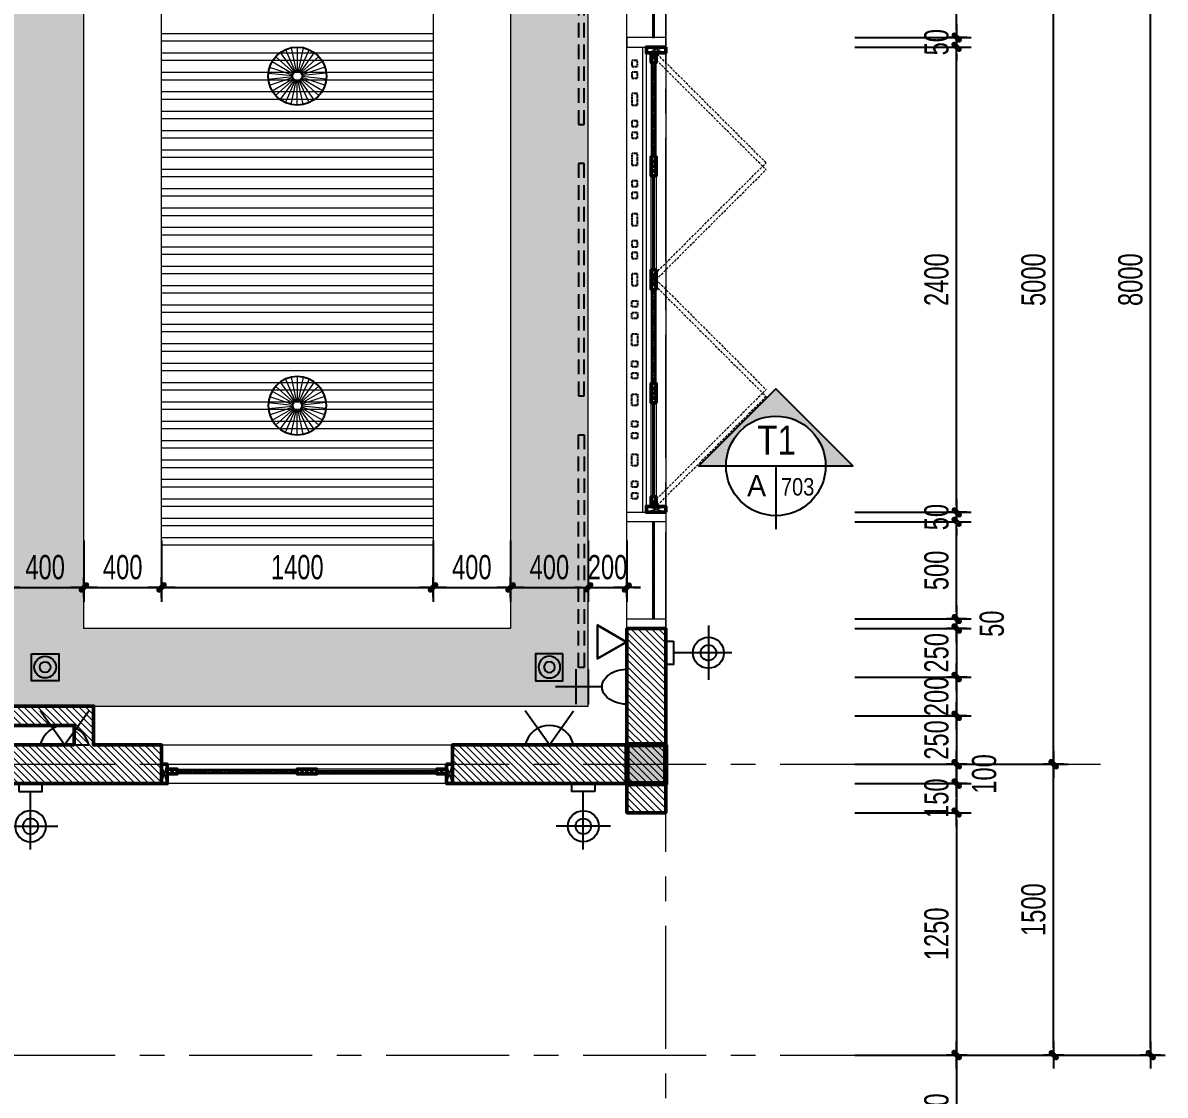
# Model space of a CAD drawing. Header units: inches. Extents: x 88947 to 296847, y 35049 to 161062.
# Drawn here: x 106346 to 112236, y 84502 to 90034 of the extents above; entities that cross this region are included whole.
import ezdxf
from ezdxf.enums import TextEntityAlignment as Align

# ---------------------------------------------------------------- set-up
doc = ezdxf.new("R2010")
doc.units = ezdxf.units.IN
doc.header["$MEASUREMENT"] = 0
doc.header["$PDMODE"] = 1
for name, pattern in [('ACAD_ISO03W100', [30, 12, -18]), ('CENTER', [50.8, 31.75, -6.35, 6.35, -6.35]), ('DASHED2', [9.525, 6.35, -3.175]), ('HIDDEN', [0.375, 0.25, -0.125])]:
    doc.linetypes.add(name, pattern=pattern)
for name, color, linetype, lineweight in [('A-Dims', 145, 'Continuous', 25), ('CUA', 42, 'Continuous', 20), ('DIM', 7, 'Continuous', 25), ('DO', 4, 'Continuous', 25), ('HACTH', 8, 'Continuous', 5), ('HATCH', 8, 'Continuous', 5), ('KHUNG 1', 6, 'Continuous', 70), ('KY HIEU', 4, 'Continuous', 25), ('mb$0$CUA', 42, 'Continuous', 20), ('mb$0$HATCH', 69, 'Continuous', 15), ('mb$0$net cat', 51, 'Continuous', 50), ('mb$0$net manh', 251, 'Continuous', 5), ('NETMANH', 192, 'Continuous', 18), ('netthay', 254, 'Continuous', 25), ('THAY', 3, 'Continuous', 18), ('tran', 202, 'Continuous', 15), ('TRUC', 252, 'ACAD_ISO03W100', 13), ('TUONG', 4, 'Continuous', 50)]:
    doc.layers.add(name, color=color, linetype=linetype, lineweight=lineweight)
doc.layers.add('E-socket', color=1, linetype='Continuous')
doc.layers.add('text', color=2, linetype='Continuous')
doc.styles.add('AVO-B', font='VAVOB.TTF')
doc.styles.add('DDCo-B-Helve-condense', font='VHELVCB.TTF')
doc.styles.add('VNI-HELVE-CONDENSE', font='VNARIAL.TTF', dxfattribs={"width": 0.7})
doc.dimstyles.new('TAS-100', dxfattribs={"dimscale": 50, "dimtxt": 2.5, "dimasz": 0.7, "dimexe": 1.5, "dimexo": 1.5, "dimgap": 0.8, "dimtad": 1, "dimdec": 0, "dimzin": 3, "dimdsep": 46, "dimtxsty": 'VNI-HELVE-CONDENSE', "dimblk": 'TICK', "dimcen": 2.5, "dimclrt": 71, "dimazin": 2, "dimtfac": 0.75, "dimtdec": 0, "dimtix": 1, "dimtmove": 2, "dimatfit": 2, "dimldrblk": 'TICK123', "dimfxl": 1.5, "dimtolj": 1, "dimtzin": 0, "dimarcsym": 0})

# ---------------------------------------------------------------- blocks, each defined once
blk = doc.blocks.new('12')
at = {"linetype": 'HIDDEN', "ltscale": 300}
blk.add_lwpolyline([(-600, 20), (600, 20), (600, 50), (-600, 50)], close=True, dxfattribs=at)
for points in [[(-600, 20), (-600, 50), (-525, 20), (-525, 50)], [(600, 20), (600, 50), (525, 20), (525, 50)]]:
    blk.add_solid(points)
blk = doc.blocks.new('EWTWETEW')
at = {"ltscale": 5}
for points in [[(0, 0), (-125, 175)], [(0, 0), (125, 175)], [(-125, 0), (-125, 0), (125, 0)]]:
    blk.add_lwpolyline(points, dxfattribs=at)
blk.add_arc((0, -28.1), 128.1, 12.68038, 167.31962, dxfattribs=at)
blk = doc.blocks.new('DNT')
for points in [[(0, 425), (0, 50)], [(-175, 275), (175, 275)]]:
    blk.add_lwpolyline(points)
blk.add_lwpolyline([(-75, 50), (75, 50), (75, 0), (-75, 0)], close=True)
for radius in [100, 50]:
    blk.add_circle((0, 275), radius)
blk = doc.blocks.new('P')
at = {"linetype": 'Continuous', "ltscale": 2}
for p, q in [((0, 0), (308, 178)), ((9, 0), (303, 170)), ((303, -170), (303, 170)), ((308, -178), (308, 178)), ((0, 0), (308, -178)), ((9, 0), (303, -170))]:
    blk.add_line(p, q, dxfattribs=at)
blk = doc.blocks.new('S-2')
at = {"layer": 'E-socket', "linetype": 'Continuous', "ltscale": 50}
for p, q in [((0, 107.1), (0, 306.7)), ((-75, 219.4), (75, 219.4)), ((-75, 166.9), (75, 166.9)), ((-75, 0), (75, 0))]:
    blk.add_line(p, q, dxfattribs=at)
blk.add_ellipse((0, 0), major_axis=(0, 107.1), ratio=0.7, start_param=4.712389, end_param=7.853982, dxfattribs=at)
blk = doc.blocks.new('A$C572C6810')
at = {"layer": 'mb$0$HATCH'}
h = blk.add_hatch(dxfattribs=at)
h.set_pattern_fill('ANSI32', color=256, style=0)
h.set_pattern_definition([(315, (-1420, -132.5), (-6.73519, -6.73519), []), (315, (-1415.51, -132.5), (-6.73519, -6.73519), [])])
h.paths.add_polyline_path([(-1420, -142.5), (-800, -142.5), (-800, -132.5), (-1420, -132.5)])
h = blk.add_hatch(dxfattribs=at)
h.set_pattern_fill('ANSI32', color=256, style=0)
h.set_pattern_definition([(225, (-80, -132.5), (6.73519, -6.73519), []), (225, (-84.49, -132.5), (6.73519, -6.73519), [])])
h.paths.add_polyline_path([(-80, -142.5), (-700, -142.5), (-700, -132.5), (-80, -132.5)])
at = {"layer": 'mb$0$CUA'}
for points in [[(-1500, -200), (0, -200), (0, 0), (-1500, 0)], [(-30, -200), (-30, -100), (-1470, -100), (-1470, -200)], [(-30, -150), (-30, -100), (-1470, -100), (-1470, -150)], [(-750, -125), (-750, -150), (-1420, -150), (-1420, -125)], [(-1420, -142.5), (-800, -142.5), (-800, -132.5), (-1420, -132.5)], [(-750, -125), (-750, -150), (-80, -150), (-80, -125)], [(-80, -142.5), (-700, -142.5), (-700, -132.5), (-80, -132.5)]]:
    blk.add_lwpolyline(points, close=True, dxfattribs=at)
at = {"layer": 'mb$0$net cat'}
for points in [[(-1500, -200), (-1500, -100), (-1470, -100), (-1470, -200)], [(0, -200), (0, -100), (-30, -100), (-30, -200)], [(-1470, -125), (-1470, -150), (-1420, -150), (-1420, -125)], [(-750, -125), (-750, -150), (-800, -150), (-800, -125)], [(-750, -125), (-750, -150), (-700, -150), (-700, -125)], [(-30, -125), (-30, -150), (-80, -150), (-80, -125)]]:
    blk.add_lwpolyline(points, close=True, dxfattribs=at)
at = {"layer": 'mb$0$net manh'}
for points in [[(-1500, -200), (-1470, -100)], [(-1470, -200), (-1500, -100)], [(0, -200), (-30, -100)], [(-30, -200), (0, -100)], [(-1470, -150), (-1420, -125)], [(-1470, -125), (-1420, -150)], [(-750, -150), (-800, -125)], [(-750, -125), (-800, -150)], [(-750, -150), (-700, -125)], [(-750, -125), (-700, -150)], [(-30, -150), (-80, -125)], [(-30, -125), (-80, -150)]]:
    blk.add_lwpolyline(points, dxfattribs=at)
blk = doc.blocks.new('A$C42FF647F')
at = {"layer": 'HATCH'}
h = blk.add_hatch(dxfattribs=at)
h.set_pattern_fill('ANSI31', color=256, scale=200, style=0)
h.set_pattern_definition([(135, (7500, -7050), (17.67767, 17.67767), [])])
h.paths.add_polyline_path([(7500, -8200), (7500, -8350), (7300, -8350), (7300, -7750), (7500, -7750), (7500, -8000), (7500, -8000), (7500, -8200)])
h = blk.add_hatch(dxfattribs=at)
h.set_pattern_fill('ANSI31', color=256, scale=200, style=0)
h.set_pattern_definition([(135, (5150, -8550), (17.67767, 17.67767), [])])
h.paths.add_polyline_path([(4650, -8550), (4900, -8550), (4900, -8350), (4550, -8350), (4550, -8150), (3900, -8150), (3900, -8550), (4450, -8550), (4450, -8550)])
h.paths.add_polyline_path([(4000, -8250), (4000, -8350), (4450, -8350), (4450, -8250)], flags=16)
h = blk.add_hatch(dxfattribs=at)
h.set_pattern_fill('ANSI31', color=256, scale=200, style=0)
h.set_pattern_definition([(135, (7475, -8550), (17.67767, 17.67767), [])])
h.paths.add_polyline_path([(7300, -8350), (6400, -8350), (6400, -8550), (6650, -8550), (6850, -8550), (7300, -8550), (7300, -8700), (7500, -8700), (7500, -8350)])
at = {"layer": 'mb$0$HATCH'}
h = blk.add_hatch(dxfattribs=at)
h.set_pattern_fill('ANSI32', color=256, angle=-90, style=0)
h.set_pattern_definition([(45, (7432.5, -5450), (6.73519, -6.73519), []), (45, (7432.5, -5445.51), (6.73519, -6.73519), [])])
h.paths.add_polyline_path([(7442.5, -4700), (7442.5, -4200), (7432.5, -4200), (7432.5, -4700)])
h = blk.add_hatch(dxfattribs=at)
h.set_pattern_fill('ANSI32', color=256, angle=-90, style=0)
h.set_pattern_definition([(315, (7432.5, -4680), (6.73519, 6.73519), []), (315, (7432.5, -4684.49), (6.73519, 6.73519), [])])
h.paths.add_polyline_path([(7442.5, -4830), (7442.5, -5315), (7432.5, -5315), (7432.5, -4830)])
h = blk.add_hatch(dxfattribs=at)
h.set_pattern_fill('ANSI32', color=256, angle=-90, style=0)
h.set_pattern_definition([(45, (7432.5, -6035), (6.73519, -6.73519), []), (45, (7432.5, -6030.51), (6.73519, -6.73519), [])])
h.paths.add_polyline_path([(7442.5, -5900), (7442.5, -5415), (7432.5, -5415), (7432.5, -5900)])
h = blk.add_hatch(dxfattribs=at)
h.set_pattern_fill('ANSI32', color=256, angle=-90, style=0)
h.set_pattern_definition([(315, (7432.5, -5865), (6.73519, 6.73519), []), (315, (7432.5, -5869.49), (6.73519, 6.73519), [])])
h.paths.add_polyline_path([(7442.5, -6000), (7442.5, -6485), (7432.5, -6485), (7432.5, -6000)])
h = blk.add_hatch(dxfattribs=at)
h.set_pattern_fill('ANSI32', color=256, angle=-90, style=0)
h.set_pattern_definition([(45, (7432.5, -7220), (6.73519, -6.73519), []), (45, (7432.5, -7215.51), (6.73519, -6.73519), [])])
h.paths.add_polyline_path([(7442.5, -7070), (7442.5, -6585), (7432.5, -6585), (7432.5, -7070)])
h = blk.add_hatch(dxfattribs=at)
h.set_pattern_fill('ANSI32', color=256, angle=-90, style=0)
h.set_pattern_definition([(45, (7432.5, -7850), (6.73519, -6.73519), []), (45, (7432.5, -7845.51), (6.73519, -6.73519), [])])
h.paths.add_polyline_path([(7442.5, -7700), (7442.5, -7200), (7432.5, -7200), (7432.5, -7700)])
at = {"layer": 'CUA'}
blk.add_lwpolyline([(7380, -4750), (7380, -7150)], dxfattribs=at)
at = {"layer": 'HATCH', "linetype": 'DASHED2', "ltscale": 2}
for points in [[(7432.3, -4797.7), (7450, -4780)], [(7432.3, -5932.3), (7999.6, -5365), (7432.3, -4797.7)], [(8017.3, -5347.3), (7450, -4780)], [(7450, -5365), (7432.3, -5347.3)], [(7999.6, -5365), (8017.3, -5347.3)], [(7450, -5365), (7432.3, -5382.7)], [(7450, -5950), (8017.3, -5382.7)], [(7999.6, -5365), (8017.3, -5382.7)], [(7432.3, -5932.3), (7450, -5950)], [(7432.3, -5967.7), (7450, -5950)], [(7432.3, -5967.7), (7999.6, -6535), (7432.3, -7102.3)], [(7450, -5950), (8017.3, -6517.3)], [(7450, -6535), (7432.3, -6517.3)], [(7450, -6535), (7432.3, -6552.7)], [(7999.6, -6535), (8017.3, -6517.3)], [(7999.6, -6535), (8017.3, -6552.7)], [(8017.3, -6552.7), (7450, -7120)], [(7432.3, -7102.3), (7450, -7120)]]:
    blk.add_lwpolyline(points, dxfattribs=at)
at = {"layer": 'KHUNG 1'}
blk.add_lwpolyline([(7500, -8350), (7300, -8350), (7300, -8550), (7500, -8550)], close=True, dxfattribs=at)
blk.add_solid([(7500, -8550), (7300, -8550), (7500, -8350), (7300, -8350)], dxfattribs=at)
at = {"layer": 'mb$0$CUA'}
for points in [[(7442.5, -4700), (7442.5, -4200), (7432.5, -4200), (7432.5, -4700)], [(7500, -4750), (7500, -4700), (7300, -4700), (7300, -4750)], [(7500, -7150), (7400, -7150), (7400, -4750), (7500, -4750)], [(7425, -5365), (7450, -5365), (7450, -4830), (7425, -4830)], [(7442.5, -4830), (7442.5, -5315), (7432.5, -5315), (7432.5, -4830)], [(7425, -5365), (7450, -5365), (7450, -5900), (7425, -5900)], [(7442.5, -5900), (7442.5, -5415), (7432.5, -5415), (7432.5, -5900)], [(7425, -6535), (7450, -6535), (7450, -6000), (7425, -6000)], [(7442.5, -6000), (7442.5, -6485), (7432.5, -6485), (7432.5, -6000)], [(7425, -6535), (7450, -6535), (7450, -7070), (7425, -7070)], [(7442.5, -7070), (7442.5, -6585), (7432.5, -6585), (7432.5, -7070)], [(7500, -7150), (7500, -7200), (7300, -7200), (7300, -7150)], [(7442.5, -7700), (7442.5, -7200), (7432.5, -7200), (7432.5, -7700)], [(7500, -7700), (7500, -7750), (7300, -7750), (7300, -7700)]]:
    blk.add_lwpolyline(points, close=True, dxfattribs=at)
at = {"layer": 'mb$0$net cat'}
for points in [[(7500, -4750), (7400, -4750), (7400, -4780), (7500, -4780)], [(7500, -4750), (7400, -4750), (7400, -4780), (7500, -4780)], [(7425, -4780), (7450, -4780), (7450, -4830), (7425, -4830)], [(7425, -5365), (7450, -5365), (7450, -5315), (7425, -5315)], [(7425, -5365), (7450, -5365), (7450, -5415), (7425, -5415)], [(7425, -5950), (7450, -5950), (7450, -5900), (7425, -5900)], [(7425, -5950), (7450, -5950), (7450, -6000), (7425, -6000)], [(7425, -6535), (7450, -6535), (7450, -6485), (7425, -6485)], [(7425, -6535), (7450, -6535), (7450, -6585), (7425, -6585)], [(7500, -7150), (7400, -7150), (7400, -7120), (7500, -7120)], [(7425, -7120), (7450, -7120), (7450, -7070), (7425, -7070)]]:
    blk.add_lwpolyline(points, close=True, dxfattribs=at)
at = {"layer": 'mb$0$net manh'}
for points in [[(7500, -4750), (7400, -4780)], [(7500, -4780), (7400, -4750)], [(7500, -4750), (7400, -4780)], [(7500, -4780), (7400, -4750)], [(7450, -4780), (7425, -4830)], [(7425, -4780), (7450, -4830)], [(7450, -5365), (7425, -5315)], [(7425, -5365), (7450, -5315)], [(7450, -5365), (7425, -5415)], [(7425, -5365), (7450, -5415)], [(7450, -5950), (7425, -5900)], [(7425, -5950), (7450, -5900)], [(7450, -5950), (7425, -6000)], [(7425, -5950), (7450, -6000)], [(7450, -6535), (7425, -6485)], [(7425, -6535), (7450, -6485)], [(7450, -6535), (7425, -6585)], [(7425, -6535), (7450, -6585)], [(7500, -7150), (7400, -7120)], [(7500, -7120), (7400, -7150)], [(7450, -7120), (7425, -7070)], [(7425, -7120), (7450, -7070)]]:
    blk.add_lwpolyline(points, dxfattribs=at)
at = {"layer": 'netthay', "linetype": 'HIDDEN', "ltscale": 20}
for points in [[(7325, -4820), (7325, -4850), (7355, -4850), (7355, -4820)], [(7325, -4880), (7325, -4910), (7355, -4910), (7355, -4880)], [(7325, -4990), (7325, -5050), (7355, -5050), (7355, -4990)], [(7325, -5130), (7325, -5160), (7355, -5160), (7355, -5130)], [(7325, -5190), (7325, -5220), (7355, -5220), (7355, -5190)], [(7325, -5300), (7325, -5360), (7355, -5360), (7355, -5300)], [(7325, -5440), (7325, -5470), (7355, -5470), (7355, -5440)], [(7325, -5500), (7325, -5530), (7355, -5530), (7355, -5500)], [(7325, -5610), (7325, -5670), (7355, -5670), (7355, -5610)], [(7325, -5750), (7325, -5780), (7355, -5780), (7355, -5750)], [(7325, -5810), (7325, -5840), (7355, -5840), (7355, -5810)], [(7325, -5920), (7325, -5980), (7355, -5980), (7355, -5920)], [(7325, -6090), (7325, -6060), (7355, -6060), (7355, -6090)], [(7325, -6150), (7325, -6120), (7355, -6120), (7355, -6150)], [(7325, -6290), (7325, -6230), (7355, -6230), (7355, -6290)], [(7325, -6400), (7325, -6370), (7355, -6370), (7355, -6400)], [(7325, -6460), (7325, -6430), (7355, -6430), (7355, -6460)], [(7325, -6600), (7325, -6540), (7355, -6540), (7355, -6600)], [(7325, -6710), (7325, -6680), (7355, -6680), (7355, -6710)], [(7325, -6770), (7325, -6740), (7355, -6740), (7355, -6770)], [(7325, -6910), (7325, -6850), (7355, -6850), (7355, -6910)], [(7325, -7020), (7325, -6990), (7355, -6990), (7355, -7020)], [(7325, -7080), (7325, -7050), (7355, -7050), (7355, -7080)]]:
    blk.add_lwpolyline(points, close=True, dxfattribs=at)
at = {"layer": 'THAY'}
blk.add_lwpolyline([(7300, -4150), (7500, -4150), (7500, -7750), (7300, -7750)], close=True, dxfattribs=at)
at = {"layer": 'TUONG'}
for points in [[(7500, -8200), (7500, -8350), (7300, -8350), (7300, -7750), (7500, -7750), (7500, -8000), (7500, -8000), (7500, -8200), (7500, -8200)], [(4650, -8550), (4900, -8550), (4900, -8350), (4550, -8350), (4550, -8150), (3900, -8150), (3900, -8550), (4450, -8550), (4450, -8550), (4650, -8550), (4650, -8550)], [(4450, -8350), (4000, -8350), (4000, -8250), (4450, -8250), (4450, -8350)], [(7300, -8350), (6400, -8350), (6400, -8550), (6650, -8550), (6650, -8550), (6850, -8550), (6850, -8550), (7300, -8550), (7300, -8700), (7500, -8700), (7500, -8350), (7500, -8350), (7500, -8350), (7300, -8350), (7300, -8350)]]:
    blk.add_lwpolyline(points, dxfattribs=at)
at = {"layer": 'CUA', "xscale": -1}
blk.add_blockref('A$C572C6810', (4900, -8350), dxfattribs=at)
blk = doc.blocks.new('A$C2E5841C4')
blk.add_hatch(color=256).paths.add_polyline_path([(396.9, 723.8), (0, 326.9), (140, 326.9, -1), (653.8, 326.9), (793.8, 326.9)])
at = {"layer": 'text', "color": 2, "linetype": 'Continuous'}
blk.add_line((396.9, 326.9), (396.9, 0), dxfattribs=at)
blk.add_lwpolyline([(396.9, 723.8), (0, 326.9), (793.8, 326.9)], close=True, dxfattribs=at)
blk.add_circle((396.9, 326.9), 256.9, dxfattribs=at)
blk = doc.blocks.new('TICK')
at = {"layer": 'A-Dims', "color": 1}
for p, q in [((-2, 0), (2, 0)), ((0, 1.5), (0, -1.5))]:
    blk.add_line(p, q, dxfattribs=at)
at = {"layer": 'A-Dims', "color": 1, "const_width": 0.788}
blk.add_lwpolyline([(-0.33, -0.35), (0.38, 0.38)], dxfattribs=at)
at = {"layer": 'A-Dims', "color": 1, "const_width": 0.394}
for points in [[(0.24, 0.52, -0.414214), (0.52, 0.52, -1)], [(0.52, 0.52, -0.414214), (0.52, 0.24, -1)], [(-0.47, -0.21, 0.414214), (-0.47, -0.49, 1)], [(-0.47, -0.49, 0.414214), (-0.19, -0.49, 1)]]:
    blk.add_lwpolyline(points, format="xyb", dxfattribs=at)
blk = doc.blocks.new('*D3222')
at = {"layer": 'Defpoints', "color": 0}
for p in [(106261.3, 87439), (106661.3, 87439), (106661.3, 87121.3)]:
    blk.add_point(p, dxfattribs=at)
at = {"layer": 'DIM', "color": 0, "lineweight": -2}
for p, q in [((106261.3, 87364), (106261.3, 87046.3)), ((106661.3, 87364), (106661.3, 87046.3)), ((106296.3, 87121.3), (106626.3, 87121.3))]:
    blk.add_line(p, q, dxfattribs=at)
at = {"layer": 'DIM', "color": 0, "lineweight": -2, "xscale": 35, "yscale": 35, "zscale": 35, "rotation": 180}
blk.add_blockref('TICK', (106261.3, 87121.3), dxfattribs=at)
at = {"layer": 'DIM', "color": 0, "lineweight": -2, "xscale": 35, "yscale": 35, "zscale": 35}
blk.add_blockref('TICK', (106661.3, 87121.3), dxfattribs=at)
at = {"layer": 'DIM', "color": 71, "insert": (106461.3, 87225.1), "char_height": 125, "attachment_point": 5, "style": 'VNI-HELVE-CONDENSE'}
blk.add_mtext('\\A1;400', dxfattribs=at)
blk = doc.blocks.new('TICK123')
at = {"layer": 'A-Dims', "color": 1}
blk.add_lwpolyline([(0.05, 0, 0, 0.84, 0), (-2.11, 0, 8.4, 8.4, 0)], format="xyseb", dxfattribs=at)
blk = doc.blocks.new('*D3223')
at = {"layer": 'Defpoints', "color": 0}
for p in [(106661.3, 87439), (107061.3, 87439), (107061.3, 87121.3)]:
    blk.add_point(p, dxfattribs=at)
at = {"layer": 'DIM', "color": 0, "lineweight": -2}
for p, q in [((106661.3, 87364), (106661.3, 87046.3)), ((107061.3, 87364), (107061.3, 87046.3)), ((106696.3, 87121.3), (107026.3, 87121.3))]:
    blk.add_line(p, q, dxfattribs=at)
at = {"layer": 'DIM', "color": 0, "lineweight": -2, "xscale": 35, "yscale": 35, "zscale": 35, "rotation": 180}
blk.add_blockref('TICK', (106661.3, 87121.3), dxfattribs=at)
at = {"layer": 'DIM', "color": 0, "lineweight": -2, "xscale": 35, "yscale": 35, "zscale": 35}
blk.add_blockref('TICK', (107061.3, 87121.3), dxfattribs=at)
at = {"layer": 'DIM', "color": 71, "insert": (106861.3, 87225.1), "char_height": 125, "attachment_point": 5, "style": 'VNI-HELVE-CONDENSE'}
blk.add_mtext('\\A1;400', dxfattribs=at)
blk = doc.blocks.new('*D3224')
at = {"layer": 'Defpoints', "color": 0}
for p in [(107061.3, 87439), (108461.3, 87439), (108461.3, 87121.3)]:
    blk.add_point(p, dxfattribs=at)
at = {"layer": 'DIM', "color": 0, "lineweight": -2}
for p, q in [((107061.3, 87364), (107061.3, 87046.3)), ((108461.3, 87364), (108461.3, 87046.3)), ((107096.3, 87121.3), (108426.3, 87121.3))]:
    blk.add_line(p, q, dxfattribs=at)
at = {"layer": 'DIM', "color": 0, "lineweight": -2, "xscale": 35, "yscale": 35, "zscale": 35, "rotation": 180}
blk.add_blockref('TICK', (107061.3, 87121.3), dxfattribs=at)
at = {"layer": 'DIM', "color": 0, "lineweight": -2, "xscale": 35, "yscale": 35, "zscale": 35}
blk.add_blockref('TICK', (108461.3, 87121.3), dxfattribs=at)
at = {"layer": 'DIM', "color": 71, "insert": (107761.3, 87225.1), "char_height": 125, "attachment_point": 5, "style": 'VNI-HELVE-CONDENSE'}
blk.add_mtext('\\A1;1400', dxfattribs=at)
blk = doc.blocks.new('*D3225')
at = {"layer": 'Defpoints', "color": 0}
for p in [(108461.3, 87439), (108861.3, 87439), (108861.3, 87121.3)]:
    blk.add_point(p, dxfattribs=at)
at = {"layer": 'DIM', "color": 0, "lineweight": -2}
for p, q in [((108461.3, 87364), (108461.3, 87046.3)), ((108861.3, 87364), (108861.3, 87046.3)), ((108496.3, 87121.3), (108826.3, 87121.3))]:
    blk.add_line(p, q, dxfattribs=at)
at = {"layer": 'DIM', "color": 0, "lineweight": -2, "xscale": 35, "yscale": 35, "zscale": 35, "rotation": 180}
blk.add_blockref('TICK', (108461.3, 87121.3), dxfattribs=at)
at = {"layer": 'DIM', "color": 0, "lineweight": -2, "xscale": 35, "yscale": 35, "zscale": 35}
blk.add_blockref('TICK', (108861.3, 87121.3), dxfattribs=at)
at = {"layer": 'DIM', "color": 71, "insert": (108661.3, 87225.1), "char_height": 125, "attachment_point": 5, "style": 'VNI-HELVE-CONDENSE'}
blk.add_mtext('\\A1;400', dxfattribs=at)
blk = doc.blocks.new('*D3226')
at = {"layer": 'Defpoints', "color": 0}
for p in [(108861.3, 87439), (109261.3, 87439), (109261.3, 87121.3)]:
    blk.add_point(p, dxfattribs=at)
at = {"layer": 'DIM', "color": 0, "lineweight": -2}
for p, q in [((108861.3, 87364), (108861.3, 87046.3)), ((109261.3, 87364), (109261.3, 87046.3)), ((108896.3, 87121.3), (109226.3, 87121.3))]:
    blk.add_line(p, q, dxfattribs=at)
at = {"layer": 'DIM', "color": 0, "lineweight": -2, "xscale": 35, "yscale": 35, "zscale": 35, "rotation": 180}
blk.add_blockref('TICK', (108861.3, 87121.3), dxfattribs=at)
at = {"layer": 'DIM', "color": 0, "lineweight": -2, "xscale": 35, "yscale": 35, "zscale": 35}
blk.add_blockref('TICK', (109261.3, 87121.3), dxfattribs=at)
at = {"layer": 'DIM', "color": 71, "insert": (109061.3, 87225.1), "char_height": 125, "attachment_point": 5, "style": 'VNI-HELVE-CONDENSE'}
blk.add_mtext('\\A1;400', dxfattribs=at)
blk = doc.blocks.new('*D3227')
at = {"layer": 'Defpoints', "color": 0}
for p in [(109261.3, 87439), (109461.3, 87439), (109461.3, 87121.3)]:
    blk.add_point(p, dxfattribs=at)
at = {"layer": 'DIM', "color": 0, "lineweight": -2}
for p, q in [((109261.3, 87364), (109261.3, 87046.3)), ((109461.3, 87364), (109461.3, 87046.3)), ((109226.3, 87121.3), (109191.3, 87121.3)), ((109261.3, 87121.3), (109461.3, 87121.3)), ((109496.3, 87121.3), (109531.3, 87121.3))]:
    blk.add_line(p, q, dxfattribs=at)
at = {"layer": 'DIM', "color": 0, "lineweight": -2, "xscale": 35, "yscale": 35, "zscale": 35}
blk.add_blockref('TICK', (109261.3, 87121.3), dxfattribs=at)
at = {"layer": 'DIM', "color": 0, "lineweight": -2, "xscale": 35, "yscale": 35, "zscale": 35, "rotation": 180}
blk.add_blockref('TICK', (109461.3, 87121.3), dxfattribs=at)
at = {"layer": 'DIM', "color": 71, "insert": (109361.3, 87225.1), "char_height": 125, "attachment_point": 5, "style": 'VNI-HELVE-CONDENSE'}
blk.add_mtext('\\A1;200', dxfattribs=at)
blk = doc.blocks.new('A$C3DEE6F4E')
at = {"layer": 'DO'}
for radius in [300, 300, 300, 300, 300, 300, 300, 300, 300, 300, 300, 300, 300, 300, 300, 300, 300, 300, 300, 300, 300, 300, 300, 300, 300, 300, 300, 300, 300, 50]:
    blk.add_circle((0, 0), radius, dxfattribs=at)
at = {"layer": 'HACTH'}
for points in [[(-176, 243), (-29, 40)], [(-122, 274), (-20, 46)], [(-62, 293), (-10, 49)], [(0, 300), (0, 50)], [(62, 293), (10, 49)], [(122, 274), (20, 46)], [(176, 243), (29, 40)], [(-260, 150), (-43, 25)], [(-223, 201), (-37, 33)], [(223, 201), (37, 33)], [(260, 150), (43, 25)], [(-298, 31), (-50, 5)], [(-285, 93), (-48, 15)], [(285, 93), (48, 15)], [(298, 31), (50, 5)], [(-298, -31), (-50, -5)], [(-285, -93), (-48, -15)], [(-260, -150), (-43, -25)], [(-223, -201), (-37, -33)], [(-176, -243), (-29, -40)], [(-122, -274), (-20, -46)], [(-62, -293), (-10, -49)], [(0, -300), (0, -50)], [(62, -293), (10, -49)], [(122, -274), (20, -46)], [(176, -243), (29, -40)], [(223, -201), (37, -33)], [(260, -150), (43, -25)], [(285, -93), (48, -15)], [(298, -31), (50, -5)]]:
    blk.add_lwpolyline(points, dxfattribs=at)
blk = doc.blocks.new('CP1')
blk.add_lwpolyline([(-86.9, 86), (89.2, 86), (89.2, -88.5), (-86.9, -88.5)], close=True)
for radius in [70, 35]:
    blk.add_circle((0, 0), radius)
blk = doc.blocks.new('*D4473')
at = {"layer": 'Defpoints', "color": 0}
for p in [(110561.3, 86209), (111661.3, 86209), (110561.3, 84709)]:
    blk.add_point(p, dxfattribs=at)
at = {"layer": 'DIM', "color": 0, "lineweight": -2}
for p, q in [((110636.3, 86209), (111736.3, 86209)), ((111661.3, 84744), (111661.3, 86174)), ((110636.3, 84709), (111736.3, 84709))]:
    blk.add_line(p, q, dxfattribs=at)
at = {"layer": 'DIM', "color": 0, "lineweight": -2, "xscale": 35, "yscale": 35, "zscale": 35}
for p, rotation in [((111661.3, 86209), 90), ((111661.3, 84709), 270)]:
    blk.add_blockref('TICK', p, dxfattribs=dict(at, rotation=rotation))
at = {"layer": 'DIM', "color": 71, "insert": (111557.6, 85459), "char_height": 125, "attachment_point": 5, "rotation": 90, "style": 'VNI-HELVE-CONDENSE'}
blk.add_mtext('\\A1;1500', dxfattribs=at)
blk = doc.blocks.new('*D4474')
at = {"layer": 'Defpoints', "color": 0}
for p in [(110561.3, 91209), (111661.3, 91209), (110561.3, 86209)]:
    blk.add_point(p, dxfattribs=at)
at = {"layer": 'DIM', "color": 0, "lineweight": -2}
for p, q in [((110636.3, 91209), (111736.3, 91209)), ((111661.3, 86244), (111661.3, 91174)), ((110636.3, 86209), (111736.3, 86209))]:
    blk.add_line(p, q, dxfattribs=at)
at = {"layer": 'DIM', "color": 0, "lineweight": -2, "xscale": 35, "yscale": 35, "zscale": 35}
for p, rotation in [((111661.3, 91209), 90), ((111661.3, 86209), 270)]:
    blk.add_blockref('TICK', p, dxfattribs=dict(at, rotation=rotation))
at = {"layer": 'DIM', "color": 71, "insert": (111557.6, 88709), "char_height": 125, "attachment_point": 5, "rotation": 90, "style": 'VNI-HELVE-CONDENSE'}
blk.add_mtext('\\A1;5000', dxfattribs=at)
blk = doc.blocks.new('*D4476')
at = {"layer": 'Defpoints', "color": 0}
for p in [(110561.3, 92709), (112161.3, 92709), (110561.3, 84709)]:
    blk.add_point(p, dxfattribs=at)
at = {"layer": 'DIM', "color": 0, "lineweight": -2}
for p, q in [((110636.3, 92709), (112236.3, 92709)), ((112161.3, 84744), (112161.3, 92674)), ((110636.3, 84709), (112236.3, 84709))]:
    blk.add_line(p, q, dxfattribs=at)
at = {"layer": 'DIM', "color": 0, "lineweight": -2, "xscale": 35, "yscale": 35, "zscale": 35}
for p, rotation in [((112161.3, 92709), 90), ((112161.3, 84709), 270)]:
    blk.add_blockref('TICK', p, dxfattribs=dict(at, rotation=rotation))
at = {"layer": 'DIM', "color": 71, "insert": (112057.6, 88709), "char_height": 125, "attachment_point": 5, "rotation": 90, "style": 'VNI-HELVE-CONDENSE'}
blk.add_mtext('\\A1;8000', dxfattribs=at)
blk = doc.blocks.new('*D4483')
at = {"layer": 'Defpoints', "color": 0}
for p in [(110561.3, 86909), (110561.3, 86659), (111161.3, 86659)]:
    blk.add_point(p, dxfattribs=at)
at = {"layer": 'DIM', "color": 0, "lineweight": -2}
for p, q in [((111161.3, 86944), (111161.3, 86979)), ((110636.3, 86909), (111236.3, 86909)), ((111161.3, 86909), (111161.3, 86659)), ((110636.3, 86659), (111236.3, 86659)), ((111161.3, 86624), (111161.3, 86589))]:
    blk.add_line(p, q, dxfattribs=at)
at = {"layer": 'DIM', "color": 0, "lineweight": -2, "xscale": 35, "yscale": 35, "zscale": 35}
for p, rotation in [((111161.3, 86909), 270), ((111161.3, 86659), 90)]:
    blk.add_blockref('TICK', p, dxfattribs=dict(at, rotation=rotation))
at = {"layer": 'DIM', "color": 71, "insert": (111057.6, 86784), "char_height": 125, "attachment_point": 5, "rotation": 90, "style": 'VNI-HELVE-CONDENSE'}
blk.add_mtext('\\A1;250', dxfattribs=at)
blk = doc.blocks.new('*D4484')
at = {"layer": 'Defpoints', "color": 0}
for p in [(110561.3, 86659), (110561.3, 86459), (111161.3, 86459)]:
    blk.add_point(p, dxfattribs=at)
at = {"layer": 'DIM', "color": 0, "lineweight": -2}
for p, q in [((111161.3, 86694), (111161.3, 86729)), ((110636.3, 86659), (111236.3, 86659)), ((111161.3, 86659), (111161.3, 86459)), ((110636.3, 86459), (111236.3, 86459)), ((111161.3, 86424), (111161.3, 86389))]:
    blk.add_line(p, q, dxfattribs=at)
at = {"layer": 'DIM', "color": 0, "lineweight": -2, "xscale": 35, "yscale": 35, "zscale": 35}
for p, rotation in [((111161.3, 86659), 270), ((111161.3, 86459), 90)]:
    blk.add_blockref('TICK', p, dxfattribs=dict(at, rotation=rotation))
at = {"layer": 'DIM', "color": 71, "insert": (111057.6, 86559), "char_height": 125, "attachment_point": 5, "rotation": 90, "style": 'VNI-HELVE-CONDENSE'}
blk.add_mtext('\\A1;200', dxfattribs=at)
blk = doc.blocks.new('*D4485')
at = {"layer": 'Defpoints', "color": 0}
for p in [(110561.3, 86459), (110561.3, 86209), (111161.3, 86209)]:
    blk.add_point(p, dxfattribs=at)
at = {"layer": 'DIM', "color": 0, "lineweight": -2}
for p, q in [((111161.3, 86494), (111161.3, 86529)), ((110636.3, 86459), (111236.3, 86459)), ((111161.3, 86459), (111161.3, 86209)), ((110636.3, 86209), (111236.3, 86209)), ((111161.3, 86174), (111161.3, 86139))]:
    blk.add_line(p, q, dxfattribs=at)
at = {"layer": 'DIM', "color": 0, "lineweight": -2, "xscale": 35, "yscale": 35, "zscale": 35}
for p, rotation in [((111161.3, 86459), 270), ((111161.3, 86209), 90)]:
    blk.add_blockref('TICK', p, dxfattribs=dict(at, rotation=rotation))
at = {"layer": 'DIM', "color": 71, "insert": (111057.6, 86334), "char_height": 125, "attachment_point": 5, "rotation": 90, "style": 'VNI-HELVE-CONDENSE'}
blk.add_mtext('\\A1;250', dxfattribs=at)
blk = doc.blocks.new('*D4486')
at = {"layer": 'Defpoints', "color": 0}
for p in [(110561.3, 86209), (110561.3, 86109), (111161.3, 86109)]:
    blk.add_point(p, dxfattribs=at)
at = {"layer": 'DIM', "color": 0, "lineweight": -2}
for p, q in [((111161.3, 86244), (111161.3, 86279)), ((110636.3, 86209), (111236.3, 86209)), ((111161.3, 86209), (111161.3, 86109)), ((110636.3, 86109), (111236.3, 86109)), ((111161.3, 86074), (111161.3, 86039))]:
    blk.add_line(p, q, dxfattribs=at)
at = {"layer": 'DIM', "color": 0, "lineweight": -2, "xscale": 35, "yscale": 35, "zscale": 35}
for p, rotation in [((111161.3, 86209), 270), ((111161.3, 86109), 90)]:
    blk.add_blockref('TICK', p, dxfattribs=dict(at, rotation=rotation))
at = {"layer": 'DIM', "color": 71, "insert": (111303.4, 86159), "char_height": 125, "attachment_point": 5, "rotation": 90, "style": 'VNI-HELVE-CONDENSE'}
blk.add_mtext('\\A1;100', dxfattribs=at)
blk = doc.blocks.new('*D4487')
at = {"layer": 'Defpoints', "color": 0}
for p in [(110561.3, 86109), (110561.3, 85959), (111161.3, 85959)]:
    blk.add_point(p, dxfattribs=at)
at = {"layer": 'DIM', "color": 0, "lineweight": -2}
for p, q in [((111161.3, 86144), (111161.3, 86179)), ((110636.3, 86109), (111236.3, 86109)), ((111161.3, 86109), (111161.3, 85959)), ((110636.3, 85959), (111236.3, 85959)), ((111161.3, 85924), (111161.3, 85889))]:
    blk.add_line(p, q, dxfattribs=at)
at = {"layer": 'DIM', "color": 0, "lineweight": -2, "xscale": 35, "yscale": 35, "zscale": 35}
for p, rotation in [((111161.3, 86109), 270), ((111161.3, 85959), 90)]:
    blk.add_blockref('TICK', p, dxfattribs=dict(at, rotation=rotation))
at = {"layer": 'DIM', "color": 71, "insert": (111057.6, 86034), "char_height": 125, "attachment_point": 5, "rotation": 90, "style": 'VNI-HELVE-CONDENSE'}
blk.add_mtext('\\A1;150', dxfattribs=at)
blk = doc.blocks.new('*D4488')
at = {"layer": 'Defpoints', "color": 0}
for p in [(110561.3, 85959), (110561.3, 84709), (111161.3, 84709)]:
    blk.add_point(p, dxfattribs=at)
at = {"layer": 'DIM', "color": 0, "lineweight": -2}
for p, q in [((110636.3, 85959), (111236.3, 85959)), ((111161.3, 85924), (111161.3, 84744)), ((110636.3, 84709), (111236.3, 84709))]:
    blk.add_line(p, q, dxfattribs=at)
at = {"layer": 'DIM', "color": 0, "lineweight": -2, "xscale": 35, "yscale": 35, "zscale": 35}
for p, rotation in [((111161.3, 85959), 90), ((111161.3, 84709), 270)]:
    blk.add_blockref('TICK', p, dxfattribs=dict(at, rotation=rotation))
at = {"layer": 'DIM', "color": 71, "insert": (111057.6, 85334), "char_height": 125, "attachment_point": 5, "rotation": 90, "style": 'VNI-HELVE-CONDENSE'}
blk.add_mtext('\\A1;1250', dxfattribs=at)
blk = doc.blocks.new('*D4489')
at = {"layer": 'Defpoints', "color": 0}
for p in [(110561.3, 84709), (110561.3, 84109), (111161.3, 84109)]:
    blk.add_point(p, dxfattribs=at)
at = {"layer": 'DIM', "color": 0, "lineweight": -2}
for p, q in [((110636.3, 84709), (111236.3, 84709)), ((111161.3, 84674), (111161.3, 84144)), ((110636.3, 84109), (111236.3, 84109))]:
    blk.add_line(p, q, dxfattribs=at)
at = {"layer": 'DIM', "color": 0, "lineweight": -2, "xscale": 35, "yscale": 35, "zscale": 35}
for p, rotation in [((111161.3, 84709), 90), ((111161.3, 84109), 270)]:
    blk.add_blockref('TICK', p, dxfattribs=dict(at, rotation=rotation))
at = {"layer": 'DIM', "color": 71, "insert": (111057.6, 84409), "char_height": 125, "attachment_point": 5, "rotation": 90, "style": 'VNI-HELVE-CONDENSE'}
blk.add_mtext('\\A1;600', dxfattribs=at)
blk = doc.blocks.new('*D4507')
at = {"layer": 'Defpoints', "color": 0}
for p in [(110561.3, 86959), (110561.3, 86909), (111161.3, 86909)]:
    blk.add_point(p, dxfattribs=at)
at = {"layer": 'DIM', "color": 0, "lineweight": -2}
for p, q in [((111161.3, 86994), (111161.3, 87029)), ((110636.3, 86959), (111236.3, 86959)), ((111161.3, 86959), (111161.3, 86909)), ((110636.3, 86909), (111236.3, 86909)), ((111161.3, 86874), (111161.3, 86839))]:
    blk.add_line(p, q, dxfattribs=at)
at = {"layer": 'DIM', "color": 0, "lineweight": -2, "xscale": 35, "yscale": 35, "zscale": 35}
for p, rotation in [((111161.3, 86959), 270), ((111161.3, 86909), 90)]:
    blk.add_blockref('TICK', p, dxfattribs=dict(at, rotation=rotation))
at = {"layer": 'DIM', "color": 71, "insert": (111343, 86934), "char_height": 125, "attachment_point": 5, "rotation": 90, "style": 'VNI-HELVE-CONDENSE'}
blk.add_mtext('\\A1;50', dxfattribs=at)
blk = doc.blocks.new('*D4508')
at = {"layer": 'Defpoints', "color": 0}
for p in [(110561.3, 87459), (111161.3, 87459), (110561.3, 86959)]:
    blk.add_point(p, dxfattribs=at)
at = {"layer": 'DIM', "color": 0, "lineweight": -2}
for p, q in [((110636.3, 87459), (111236.3, 87459)), ((111161.3, 86994), (111161.3, 87424)), ((110636.3, 86959), (111236.3, 86959))]:
    blk.add_line(p, q, dxfattribs=at)
at = {"layer": 'DIM', "color": 0, "lineweight": -2, "xscale": 35, "yscale": 35, "zscale": 35}
for p, rotation in [((111161.3, 87459), 90), ((111161.3, 86959), 270)]:
    blk.add_blockref('TICK', p, dxfattribs=dict(at, rotation=rotation))
at = {"layer": 'DIM', "color": 71, "insert": (111057.6, 87209), "char_height": 125, "attachment_point": 5, "rotation": 90, "style": 'VNI-HELVE-CONDENSE'}
blk.add_mtext('\\A1;500', dxfattribs=at)
blk = doc.blocks.new('*D4509')
at = {"layer": 'Defpoints', "color": 0}
for p in [(110561.3, 87509), (111161.3, 87509), (110561.3, 87459)]:
    blk.add_point(p, dxfattribs=at)
at = {"layer": 'DIM', "color": 0, "lineweight": -2}
for p, q in [((111161.3, 87544), (111161.3, 87579)), ((110636.3, 87509), (111236.3, 87509)), ((111161.3, 87459), (111161.3, 87509)), ((110636.3, 87459), (111236.3, 87459)), ((111161.3, 87424), (111161.3, 87389))]:
    blk.add_line(p, q, dxfattribs=at)
at = {"layer": 'DIM', "color": 0, "lineweight": -2, "xscale": 35, "yscale": 35, "zscale": 35}
for p, rotation in [((111161.3, 87509), 270), ((111161.3, 87459), 90)]:
    blk.add_blockref('TICK', p, dxfattribs=dict(at, rotation=rotation))
at = {"layer": 'DIM', "color": 71, "insert": (111057.6, 87484), "char_height": 125, "attachment_point": 5, "rotation": 90, "style": 'VNI-HELVE-CONDENSE'}
blk.add_mtext('\\A1;50', dxfattribs=at)
blk = doc.blocks.new('*D4510')
at = {"layer": 'Defpoints', "color": 0}
for p in [(110561.3, 89909), (111161.3, 89909), (110561.3, 87509)]:
    blk.add_point(p, dxfattribs=at)
at = {"layer": 'DIM', "color": 0, "lineweight": -2}
for p, q in [((110636.3, 89909), (111236.3, 89909)), ((111161.3, 87544), (111161.3, 89874)), ((110636.3, 87509), (111236.3, 87509))]:
    blk.add_line(p, q, dxfattribs=at)
at = {"layer": 'DIM', "color": 0, "lineweight": -2, "xscale": 35, "yscale": 35, "zscale": 35}
for p, rotation in [((111161.3, 89909), 90), ((111161.3, 87509), 270)]:
    blk.add_blockref('TICK', p, dxfattribs=dict(at, rotation=rotation))
at = {"layer": 'DIM', "color": 71, "insert": (111057.6, 88709), "char_height": 125, "attachment_point": 5, "rotation": 90, "style": 'VNI-HELVE-CONDENSE'}
blk.add_mtext('\\A1;2400', dxfattribs=at)
blk = doc.blocks.new('*D4511')
at = {"layer": 'Defpoints', "color": 0}
for p in [(110561.3, 89959), (111161.3, 89959), (110561.3, 89909)]:
    blk.add_point(p, dxfattribs=at)
at = {"layer": 'DIM', "color": 0, "lineweight": -2}
for p, q in [((111161.3, 89994), (111161.3, 90029)), ((110636.3, 89959), (111236.3, 89959)), ((111161.3, 89909), (111161.3, 89959)), ((110636.3, 89909), (111236.3, 89909)), ((111161.3, 89874), (111161.3, 89839))]:
    blk.add_line(p, q, dxfattribs=at)
at = {"layer": 'DIM', "color": 0, "lineweight": -2, "xscale": 35, "yscale": 35, "zscale": 35}
for p, rotation in [((111161.3, 89959), 270), ((111161.3, 89909), 90)]:
    blk.add_blockref('TICK', p, dxfattribs=dict(at, rotation=rotation))
at = {"layer": 'DIM', "color": 71, "insert": (111057.6, 89934), "char_height": 125, "attachment_point": 5, "rotation": 90, "style": 'VNI-HELVE-CONDENSE'}
blk.add_mtext('\\A1;50', dxfattribs=at)
blk = doc.blocks.new('*D4512')
at = {"layer": 'Defpoints', "color": 0}
for p in [(110561.3, 90459), (111161.3, 90459), (110561.3, 89959)]:
    blk.add_point(p, dxfattribs=at)
at = {"layer": 'DIM', "color": 0, "lineweight": -2}
for p, q in [((110636.3, 90459), (111236.3, 90459)), ((111161.3, 89994), (111161.3, 90424)), ((110636.3, 89959), (111236.3, 89959))]:
    blk.add_line(p, q, dxfattribs=at)
at = {"layer": 'DIM', "color": 0, "lineweight": -2, "xscale": 35, "yscale": 35, "zscale": 35}
for p, rotation in [((111161.3, 90459), 90), ((111161.3, 89959), 270)]:
    blk.add_blockref('TICK', p, dxfattribs=dict(at, rotation=rotation))
at = {"layer": 'DIM', "color": 71, "insert": (111057.6, 90209), "char_height": 125, "attachment_point": 5, "rotation": 90, "style": 'VNI-HELVE-CONDENSE'}
blk.add_mtext('\\A1;500', dxfattribs=at)

msp = doc.modelspace()

# ---------------------------------------------------------------- hatches: boundary and pattern name
at = {"layer": 'tran'}
h = msp.add_hatch(dxfattribs=at)
h.set_pattern_fill('DOTS', color=256, scale=500, style=0)
h.set_pattern_definition([(180, (109261.345, 86508.95), (-15.625, 31.25), [0, -31.25])])
h.paths.add_polyline_path([(106261.3, 86509), (109261.3, 86509), (109261.3, 91109), (108861.3, 91109), (108861.3, 92509), (106361.3, 92509), (106261.3, 92509)])
h.paths.add_polyline_path([(106661.3, 90909), (108861.3, 90909), (108861.3, 86909), (106661.3, 86909)], flags=16)

# ---------------------------------------------------------------- linework, layer by layer
at = {"layer": 'NETMANH'}
for points in [[(107061.3, 89979), (108461.3, 89979), (108461.3, 89939), (107061.3, 89939)], [(107061.3, 89879), (108461.3, 89879), (108461.3, 89839), (107061.3, 89839)], [(107061.3, 89779), (108461.3, 89779), (108461.3, 89739), (107061.3, 89739)], [(107061.3, 89679), (108461.3, 89679), (108461.3, 89639), (107061.3, 89639)], [(107061.3, 89579), (108461.3, 89579), (108461.3, 89539), (107061.3, 89539)], [(107061.3, 89479), (108461.3, 89479), (108461.3, 89439), (107061.3, 89439)], [(107061.3, 89379), (108461.3, 89379), (108461.3, 89339), (107061.3, 89339)], [(107061.3, 89279), (108461.3, 89279), (108461.3, 89239), (107061.3, 89239)], [(107061.3, 89179), (108461.3, 89179), (108461.3, 89139), (107061.3, 89139)], [(107061.3, 89079), (108461.3, 89079), (108461.3, 89039), (107061.3, 89039)], [(107061.3, 88979), (108461.3, 88979), (108461.3, 88939), (107061.3, 88939)], [(107061.3, 88879), (108461.3, 88879), (108461.3, 88839), (107061.3, 88839)], [(107061.3, 88779), (108461.3, 88779), (108461.3, 88739), (107061.3, 88739)], [(107061.3, 88679), (108461.3, 88679), (108461.3, 88639), (107061.3, 88639)], [(107061.3, 88579), (108461.3, 88579), (108461.3, 88539), (107061.3, 88539)], [(107061.3, 88479), (108461.3, 88479), (108461.3, 88439), (107061.3, 88439)], [(107061.3, 88379), (108461.3, 88379), (108461.3, 88339), (107061.3, 88339)], [(107061.3, 88279), (108461.3, 88279), (108461.3, 88239), (107061.3, 88239)], [(107061.3, 88179), (108461.3, 88179), (108461.3, 88139), (107061.3, 88139)], [(107061.3, 88079), (108461.3, 88079), (108461.3, 88039), (107061.3, 88039)], [(107061.3, 87979), (108461.3, 87979), (108461.3, 87939), (107061.3, 87939)], [(107061.3, 87879), (108461.3, 87879), (108461.3, 87839), (107061.3, 87839)], [(107061.3, 87779), (108461.3, 87779), (108461.3, 87739), (107061.3, 87739)], [(107061.3, 87679), (108461.3, 87679), (108461.3, 87639), (107061.3, 87639)], [(107061.3, 87579), (108461.3, 87579), (108461.3, 87539), (107061.3, 87539)], [(107061.3, 87479), (108461.3, 87479), (108461.3, 87439), (107061.3, 87439)], [(107061.3, 87379), (108461.3, 87379), (108461.3, 87339), (107061.3, 87339)]]:
    msp.add_lwpolyline(points, close=True, dxfattribs=at)
at = {"layer": 'tran'}
for points in [[(106261.3, 86509), (106261.3, 86509), (109261.3, 86509), (109261.3, 91109), (108861.3, 91109), (108861.3, 92509), (108861.3, 92509), (106361.3, 92509), (106361.3, 92509), (106261.3, 92509), (106261.3, 86509)], [(106661.3, 90909), (108861.3, 90909), (108861.3, 86909), (106661.3, 86909)], [(107061.3, 90479), (108461.3, 90479), (108461.3, 87339), (107061.3, 87339)]]:
    msp.add_lwpolyline(points, close=True, dxfattribs=at)
at = {"layer": 'TRUC', "linetype": 'CENTER', "ltscale": 20}
for points in [[(109661.3, 82709), (109661.3, 95209)], [(95011.3, 86209), (111911.3, 86209)], [(95011.3, 84709), (111911.3, 84709)]]:
    msp.add_lwpolyline(points, dxfattribs=at)

# ---------------------------------------------------------------- block references
at = {"layer": 'DO', "rotation": 90}
for p in [(109261.3, 90109), (109261.3, 88709)]:
    msp.add_blockref('12', p, dxfattribs=at)
at = {"layer": 'DO', "xscale": -1, "rotation": 90}
msp.add_blockref('12', (109261.3, 87309), dxfattribs=at)
at = {"layer": 'DO'}
for name, p, xscale, yscale, zscale, rotation in [('P', (109461.3, 86839.5), 0.5003126955125481, 0.5003126955125481, 0.5003126954346466, 180), ('DNT', (109661.3, 86784), 0.8000000007450581, 0.8000000000465661, 0.8, 270), ('DNT', (106386.3, 86109), -0.8000000007450581, 0.8000000000465661, 0.8, 180), ('DNT', (109236.3, 86109), 0.8000000007450581, 0.8000000000465661, 0.8, 180)]:
    msp.add_blockref(name, p, dxfattribs=dict(at, xscale=xscale, yscale=yscale, zscale=zscale, rotation=rotation))
at = {"layer": 'DO', "ltscale": 5, "yscale": 0.8000000000465661, "zscale": 0.8}
for p, xscale in [((106461.3, 86710), 0.8000000007450581), ((109061.3, 86710), -0.8000000007450581)]:
    msp.add_blockref('CP1', p, dxfattribs=dict(at, xscale=xscale))
at = {"layer": 'DO', "ltscale": 5}
for p in [(106561.3, 86309), (109061.3, 86309)]:
    msp.add_blockref('EWTWETEW', p, dxfattribs=at)
at = {"layer": 'E-socket', "xscale": -1.199999999953434, "yscale": 1.200000000186265, "zscale": 1.2, "rotation": 90}
msp.add_blockref('S-2', (109461.3, 86609), dxfattribs=at)
at = {"layer": 'HACTH'}
msp.add_blockref('A$C42FF647F', (102161.3, 94659), dxfattribs=at)
at = {"layer": 'HATCH', "xscale": 0.5, "yscale": 0.5, "zscale": 0.5, "rotation": 180}
msp.add_blockref('A$C3DEE6F4E', (107761.3, 89759), dxfattribs=at)
at = {"layer": 'HATCH', "xscale": -0.5, "yscale": 0.5, "zscale": 0.5}
msp.add_blockref('A$C3DEE6F4E', (107761.3, 88059), dxfattribs=at)
at = {"layer": 'KY HIEU'}
msp.add_blockref('A$C2E5841C4', (109832, 87421.4), dxfattribs=at)

# ---------------------------------------------------------------- texts
at = {"layer": 'text', "linetype": 'Continuous'}
for s, height, style, p in [('T1', 150, 'DDCo-B-Helve-condense', (110232.8, 87806.1)), ('A', 110, 'AVO-B', (110129.8, 87591.3)), ('703', 90, 'DDCo-B-Helve-condense', (110341.3, 87595.3))]:
    msp.add_text(s, height=height, dxfattribs=dict(at, style=style)).set_placement(p, align=Align.CENTER)

# ---------------------------------------------------------------- dimensions: what is measured, and where the dimension line sits
at = {"layer": 'DIM'}
for base, p1, p2, picture, middle in [((112161.3, 92709), (110561.3, 84709), (110561.3, 92709), '*D4476', (112057.6, 88709)), ((111661.3, 91209), (110561.3, 86209), (110561.3, 91209), '*D4474', (111557.6, 88709)), ((111161.3, 90459), (110561.3, 89959), (110561.3, 90459), '*D4512', (111057.6, 90209)), ((111161.3, 89959), (110561.3, 89909), (110561.3, 89959), '*D4511', (111057.6, 89934)), ((111161.3, 89909), (110561.3, 87509), (110561.3, 89909), '*D4510', (111057.6, 88709)), ((111161.3, 87509), (110561.3, 87459), (110561.3, 87509), '*D4509', (111057.6, 87484)), ((111161.3, 87459), (110561.3, 86959), (110561.3, 87459), '*D4508', (111057.6, 87209)), ((111161.3, 86659), (110561.3, 86909), (110561.3, 86659), '*D4483', (111057.6, 86784)), ((111161.3, 86459), (110561.3, 86659), (110561.3, 86459), '*D4484', (111057.6, 86559)), ((111161.3, 86209), (110561.3, 86459), (110561.3, 86209), '*D4485', (111057.6, 86334)), ((111661.3, 86209), (110561.3, 84709), (110561.3, 86209), '*D4473', (111557.6, 85459)), ((111161.3, 85959), (110561.3, 86109), (110561.3, 85959), '*D4487', (111057.6, 86034)), ((111161.3, 84709), (110561.3, 85959), (110561.3, 84709), '*D4488', (111057.6, 85334)), ((111161.3, 84109), (110561.3, 84709), (110561.3, 84109), '*D4489', (111057.6, 84409))]:
    dim = msp.add_linear_dim(base=base, p1=p1, p2=p2, angle=90, dimstyle='TAS-100', dxfattribs=at)
    dim.commit()
    dim.dimension.update_dxf_attribs({"geometry": picture, "text_midpoint": middle})
for base, p1, p2, picture, middle in [((106661.3, 87121.3), (106261.3, 87439), (106661.3, 87439), '*D3222', (106461.3, 87225.1)), ((107061.3, 87121.3), (106661.3, 87439), (107061.3, 87439), '*D3223', (106861.3, 87225.1)), ((108461.3, 87121.3), (107061.3, 87439), (108461.3, 87439), '*D3224', (107761.3, 87225.1)), ((108861.3, 87121.3), (108461.3, 87439), (108861.3, 87439), '*D3225', (108661.3, 87225.1)), ((109261.3, 87121.3), (108861.3, 87439), (109261.3, 87439), '*D3226', (109061.3, 87225.1)), ((109461.3, 87121.3), (109261.3, 87439), (109461.3, 87439), '*D3227', (109361.3, 87225.1))]:
    dim = msp.add_linear_dim(base=base, p1=p1, p2=p2, dimstyle='TAS-100', dxfattribs=at)
    dim.commit()
    dim.dimension.update_dxf_attribs({"geometry": picture, "text_midpoint": middle})
for base, p1, p2, picture, middle in [((111161.3, 86909), (110561.3, 86959), (110561.3, 86909), '*D4507', (111343, 86934)), ((111161.3, 86109), (110561.3, 86209), (110561.3, 86109), '*D4486', (111303.4, 86159))]:
    dim = msp.add_linear_dim(base=base, p1=p1, p2=p2, angle=90, dimstyle='TAS-100', dxfattribs=at)
    dim.commit()
    dim.dimension.update_dxf_attribs({"geometry": picture, "text_midpoint": middle, "dimtype": 160})

doc.saveas('drawing.dxf')
